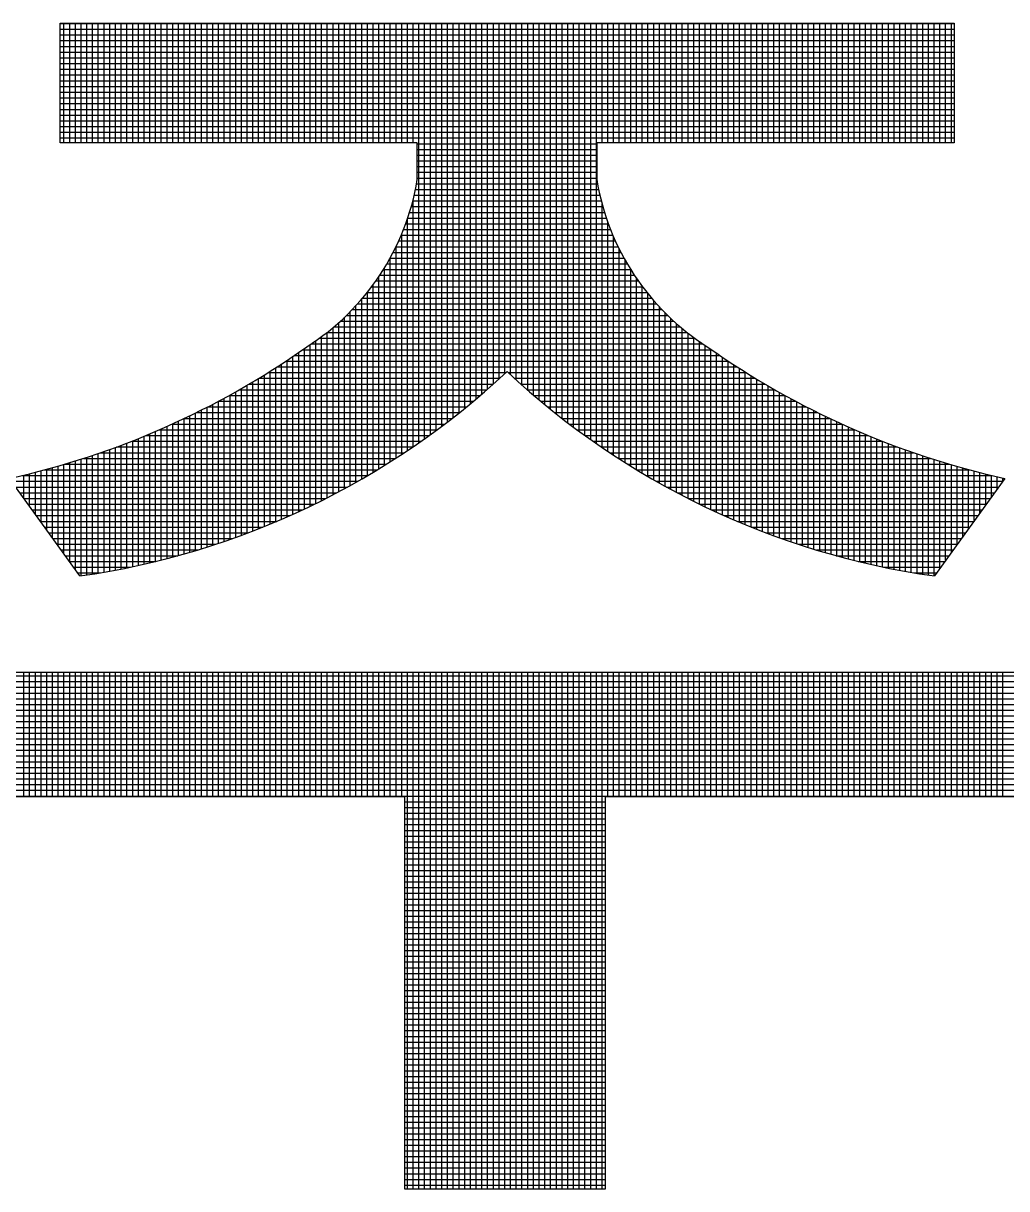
# Model space of a CAD drawing. Header units: inches. Extents: x 985 to 1826, y 0 to 594.
# Drawn here: x 1720.751 to 1723.734, y 102.36 to 105.896 of the extents above; entities that cross this region are included whole.
import ezdxf

# ---------------------------------------------------------------- set-up
doc = ezdxf.new("R2010")
doc.units = ezdxf.units.IN
doc.header["$MEASUREMENT"] = 0
doc.layers.add('BG ÇÑ±¹Áö¿ª³\xad¹æ±â¼úÁÖ½ÄÈ¸»ç CI', color=7, linetype='Continuous')

msp = doc.modelspace()

# ---------------------------------------------------------------- linework, layer by layer
at = {"layer": 'BG ÇÑ±¹Áö¿ª³\xad¹æ±â¼úÁÖ½ÄÈ¸»ç CI', "color": 7, "linetype": 'Continuous', "lineweight": 25}
for p, q in [((1720.8628, 105.5337), (1720.8628, 105.8961)), ((1720.8628, 105.8961), (1722.2183, 105.8961)), ((1720.8628, 105.8955), (1723.5739, 105.8955)), ((1720.8628, 105.8781), (1723.5739, 105.8781)), ((1720.8744, 105.5337), (1720.8744, 105.8961)), ((1720.8918, 105.5337), (1720.8918, 105.8961)), ((1720.9092, 105.5337), (1720.9092, 105.8961)), ((1720.9265, 105.5337), (1720.9265, 105.8961)), ((1720.9439, 105.5337), (1720.9439, 105.8961)), ((1720.9612, 105.5337), (1720.9612, 105.8961)), ((1720.9786, 105.5337), (1720.9786, 105.8961)), ((1720.996, 105.5337), (1720.996, 105.8961)), ((1721.0133, 105.5337), (1721.0133, 105.8961)), ((1721.0307, 105.5337), (1721.0307, 105.8961)), ((1721.0481, 105.5337), (1721.0481, 105.8961)), ((1721.0654, 105.5337), (1721.0654, 105.8961)), ((1721.0828, 105.5337), (1721.0828, 105.8961)), ((1721.1002, 105.5337), (1721.1002, 105.8961)), ((1721.1175, 105.5337), (1721.1175, 105.8961)), ((1721.1349, 105.5337), (1721.1349, 105.8961)), ((1721.1523, 105.5337), (1721.1523, 105.8961)), ((1721.1696, 105.5337), (1721.1696, 105.8961)), ((1721.187, 105.5337), (1721.187, 105.8961)), ((1721.2043, 105.5337), (1721.2043, 105.8961)), ((1721.2217, 105.5337), (1721.2217, 105.8961)), ((1721.2391, 105.5337), (1721.2391, 105.8961)), ((1721.2564, 105.5337), (1721.2564, 105.8961)), ((1721.2738, 105.5337), (1721.2738, 105.8961)), ((1721.2912, 105.5337), (1721.2912, 105.8961)), ((1721.3085, 105.5337), (1721.3085, 105.8961)), ((1721.3259, 105.5337), (1721.3259, 105.8961)), ((1721.3433, 105.5337), (1721.3433, 105.8961)), ((1721.3606, 105.5337), (1721.3606, 105.8961)), ((1721.378, 105.5337), (1721.378, 105.8961)), ((1721.3954, 105.5337), (1721.3954, 105.8961)), ((1721.4127, 105.5337), (1721.4127, 105.8961)), ((1721.4301, 105.5337), (1721.4301, 105.8961)), ((1721.4475, 105.5337), (1721.4475, 105.8961)), ((1721.4648, 105.5337), (1721.4648, 105.8961)), ((1721.4822, 105.5337), (1721.4822, 105.8961)), ((1721.4995, 105.5337), (1721.4995, 105.8961)), ((1721.5169, 105.5337), (1721.5169, 105.8961)), ((1721.5343, 105.5337), (1721.5343, 105.8961)), ((1721.5516, 105.5337), (1721.5516, 105.8961)), ((1721.569, 105.5337), (1721.569, 105.8961)), ((1721.5864, 105.5337), (1721.5864, 105.8961)), ((1721.6037, 105.5337), (1721.6037, 105.8961)), ((1721.6211, 105.5337), (1721.6211, 105.8961)), ((1721.6385, 105.5337), (1721.6385, 105.8961)), ((1721.6558, 105.5337), (1721.6558, 105.8961)), ((1721.6732, 105.5337), (1721.6732, 105.8961)), ((1721.6906, 105.5337), (1721.6906, 105.8961)), ((1721.7079, 105.5337), (1721.7079, 105.8961)), ((1721.7253, 105.5337), (1721.7253, 105.8961)), ((1721.7426, 105.5337), (1721.7426, 105.8961)), ((1721.76, 105.5337), (1721.76, 105.8961)), ((1721.7774, 105.5337), (1721.7774, 105.8961)), ((1721.7947, 105.5337), (1721.7947, 105.8961)), ((1721.8121, 105.5337), (1721.8121, 105.8961)), ((1721.8295, 105.5337), (1721.8295, 105.8961)), ((1721.8468, 105.5337), (1721.8468, 105.8961)), ((1721.8642, 105.5337), (1721.8642, 105.8961)), ((1721.8816, 105.5337), (1721.8816, 105.8961)), ((1721.8989, 105.5337), (1721.8989, 105.8961)), ((1721.9163, 105.5337), (1721.9163, 105.8961)), ((1721.9337, 105.5337), (1721.9337, 105.8961)), ((1721.951, 104.6231), (1721.951, 105.8961)), ((1721.9684, 104.6353), (1721.9684, 105.8961)), ((1721.9858, 104.6478), (1721.9858, 105.8961)), ((1722.0031, 104.6605), (1722.0031, 105.8961)), ((1722.0205, 104.6734), (1722.0205, 105.8961)), ((1722.0378, 104.6866), (1722.0378, 105.8961)), ((1722.0552, 104.7), (1722.0552, 105.8961)), ((1722.0726, 104.7137), (1722.0726, 105.8961)), ((1722.0899, 104.7276), (1722.0899, 105.8961)), ((1722.1073, 104.7419), (1722.1073, 105.8961)), ((1722.1247, 104.7564), (1722.1247, 105.8961)), ((1722.142, 104.7712), (1722.142, 105.8961)), ((1722.1594, 104.7862), (1722.1594, 105.8961)), ((1722.1768, 104.8016), (1722.1768, 105.8961)), ((1722.1941, 104.8173), (1722.1941, 105.8961)), ((1722.2115, 104.8333), (1722.2115, 105.8961)), ((1722.2183, 105.8961), (1723.5739, 105.8961)), ((1722.2289, 104.8298), (1722.2289, 105.8961)), ((1722.2462, 104.8139), (1722.2462, 105.8961)), ((1722.2636, 104.7983), (1722.2636, 105.8961)), ((1722.2809, 104.783), (1722.2809, 105.8961)), ((1722.2983, 104.768), (1722.2983, 105.8961)), ((1722.3157, 104.7533), (1722.3157, 105.8961)), ((1722.333, 104.7388), (1722.333, 105.8961)), ((1722.3504, 104.7247), (1722.3504, 105.8961)), ((1722.3678, 104.7108), (1722.3678, 105.8961)), ((1722.3851, 104.6971), (1722.3851, 105.8961)), ((1722.4025, 104.6837), (1722.4025, 105.8961)), ((1722.4199, 104.6706), (1722.4199, 105.8961)), ((1722.4372, 104.6577), (1722.4372, 105.8961)), ((1722.4546, 104.6451), (1722.4546, 105.8961)), ((1722.472, 104.6327), (1722.472, 105.8961)), ((1722.4893, 104.6205), (1722.4893, 105.8961)), ((1722.5067, 105.5337), (1722.5067, 105.8961)), ((1722.524, 105.5337), (1722.524, 105.8961)), ((1722.5414, 105.5337), (1722.5414, 105.8961)), ((1722.5588, 105.5337), (1722.5588, 105.8961)), ((1722.5761, 105.5337), (1722.5761, 105.8961)), ((1722.5935, 105.5337), (1722.5935, 105.8961)), ((1722.6109, 105.5337), (1722.6109, 105.8961)), ((1722.6282, 105.5337), (1722.6282, 105.8961)), ((1722.6456, 105.5337), (1722.6456, 105.8961)), ((1722.663, 105.5337), (1722.663, 105.8961)), ((1722.6803, 105.5337), (1722.6803, 105.8961)), ((1722.6977, 105.5337), (1722.6977, 105.8961)), ((1722.7151, 105.5337), (1722.7151, 105.8961)), ((1722.7324, 105.5337), (1722.7324, 105.8961)), ((1722.7498, 105.5337), (1722.7498, 105.8961)), ((1722.7672, 105.5337), (1722.7672, 105.8961)), ((1722.7845, 105.5337), (1722.7845, 105.8961)), ((1722.8019, 105.5337), (1722.8019, 105.8961)), ((1722.8192, 105.5337), (1722.8192, 105.8961)), ((1722.8366, 105.5337), (1722.8366, 105.8961)), ((1722.854, 105.5337), (1722.854, 105.8961)), ((1722.8713, 105.5337), (1722.8713, 105.8961)), ((1722.8887, 105.5337), (1722.8887, 105.8961)), ((1722.9061, 105.5337), (1722.9061, 105.8961)), ((1722.9234, 105.5337), (1722.9234, 105.8961)), ((1722.9408, 105.5337), (1722.9408, 105.8961)), ((1722.9582, 105.5337), (1722.9582, 105.8961)), ((1722.9755, 105.5337), (1722.9755, 105.8961)), ((1722.9929, 105.5337), (1722.9929, 105.8961)), ((1723.0103, 105.5337), (1723.0103, 105.8961)), ((1723.0276, 105.5337), (1723.0276, 105.8961)), ((1723.045, 105.5337), (1723.045, 105.8961)), ((1723.0623, 105.5337), (1723.0623, 105.8961)), ((1723.0797, 105.5337), (1723.0797, 105.8961)), ((1723.0971, 105.5337), (1723.0971, 105.8961)), ((1723.1144, 105.5337), (1723.1144, 105.8961)), ((1723.1318, 105.5337), (1723.1318, 105.8961)), ((1723.1492, 105.5337), (1723.1492, 105.8961)), ((1723.1665, 105.5337), (1723.1665, 105.8961)), ((1723.1839, 105.5337), (1723.1839, 105.8961)), ((1723.2013, 105.5337), (1723.2013, 105.8961)), ((1723.2186, 105.5337), (1723.2186, 105.8961)), ((1723.236, 105.5337), (1723.236, 105.8961)), ((1723.2534, 105.5337), (1723.2534, 105.8961)), ((1723.2707, 105.5337), (1723.2707, 105.8961)), ((1723.2881, 105.5337), (1723.2881, 105.8961)), ((1723.3055, 105.5337), (1723.3055, 105.8961)), ((1723.3228, 105.5337), (1723.3228, 105.8961)), ((1723.3402, 105.5337), (1723.3402, 105.8961)), ((1723.3575, 105.5337), (1723.3575, 105.8961)), ((1723.3749, 105.5337), (1723.3749, 105.8961)), ((1723.3923, 105.5337), (1723.3923, 105.8961)), ((1723.4096, 105.5337), (1723.4096, 105.8961)), ((1723.427, 105.5337), (1723.427, 105.8961)), ((1723.4444, 105.5337), (1723.4444, 105.8961)), ((1723.4617, 105.5337), (1723.4617, 105.8961)), ((1723.4791, 105.5337), (1723.4791, 105.8961)), ((1723.4965, 105.5337), (1723.4965, 105.8961)), ((1723.5138, 105.5337), (1723.5138, 105.8961)), ((1723.5312, 105.5337), (1723.5312, 105.8961)), ((1723.5486, 105.5337), (1723.5486, 105.8961)), ((1723.5659, 105.5337), (1723.5659, 105.8961)), ((1723.5739, 105.8961), (1723.5739, 105.5337)), ((1720.8628, 105.8607), (1723.5739, 105.8607)), ((1720.8628, 105.8434), (1723.5739, 105.8434)), ((1720.8628, 105.826), (1723.5739, 105.826)), ((1720.8628, 105.8086), (1723.5739, 105.8086)), ((1720.8628, 105.7913), (1723.5739, 105.7913)), ((1720.8628, 105.7739), (1723.5739, 105.7739)), ((1720.8628, 105.7565), (1723.5739, 105.7565)), ((1720.8628, 105.7392), (1723.5739, 105.7392)), ((1720.8628, 105.7218), (1723.5739, 105.7218)), ((1720.8628, 105.7045), (1723.5739, 105.7045)), ((1720.8628, 105.6871), (1723.5739, 105.6871)), ((1720.8628, 105.6697), (1723.5739, 105.6697)), ((1720.8628, 105.6524), (1723.5739, 105.6524)), ((1720.8628, 105.635), (1723.5739, 105.635)), ((1720.8628, 105.6176), (1723.5739, 105.6176)), ((1720.8628, 105.6003), (1723.5739, 105.6003)), ((1720.8628, 105.5829), (1723.5739, 105.5829)), ((1720.8628, 105.5655), (1723.5739, 105.5655)), ((1720.8628, 105.5482), (1723.5739, 105.5482)), ((1721.946, 105.5337), (1720.8628, 105.5337)), ((1721.946, 105.4218), (1721.946, 105.5337)), ((1721.946, 105.5308), (1722.4906, 105.5308)), ((1723.5739, 105.5337), (1722.4906, 105.5337)), ((1722.4906, 105.5337), (1722.4906, 105.4218)), ((1721.946, 105.5134), (1722.4906, 105.5134)), ((1721.946, 105.4961), (1722.4906, 105.4961)), ((1721.946, 105.4787), (1722.4906, 105.4787)), ((1721.946, 105.4613), (1722.4906, 105.4613)), ((1721.946, 105.444), (1722.4906, 105.444)), ((1721.946, 105.4266), (1722.4906, 105.4266)), ((1721.9405, 105.3919), (1722.4961, 105.3919)), ((1721.9439, 105.4093), (1722.4928, 105.4093)), ((1721.9325, 105.3572), (1722.5042, 105.3572)), ((1721.9337, 104.6111), (1721.9337, 105.3618)), ((1721.9367, 105.3745), (1722.4999, 105.3745)), ((1722.5067, 104.6086), (1722.5067, 105.3476)), ((1721.9227, 105.3224), (1722.514, 105.3224)), ((1721.9278, 105.3398), (1722.5088, 105.3398)), ((1721.911, 105.2877), (1722.5256, 105.2877)), ((1721.9163, 104.5994), (1721.9163, 105.3028)), ((1721.9171, 105.3051), (1722.5196, 105.3051)), ((1722.524, 104.5969), (1722.524, 105.2921)), ((1721.8974, 105.253), (1722.5393, 105.253)), ((1721.8989, 104.5878), (1721.8989, 105.2567)), ((1721.9044, 105.2703), (1722.5322, 105.2703)), ((1722.5414, 104.5854), (1722.5414, 105.248)), ((1721.8816, 105.2182), (1722.555, 105.2182)), ((1721.8816, 104.5765), (1721.8816, 105.2181)), ((1721.8898, 105.2356), (1722.5469, 105.2356)), ((1722.5588, 104.5741), (1722.5588, 105.2105)), ((1721.8637, 105.1835), (1722.5729, 105.1835)), ((1721.8642, 104.5654), (1721.8642, 105.1844)), ((1721.873, 105.2009), (1722.5637, 105.2009)), ((1722.5761, 104.5631), (1722.5761, 105.1778)), ((1721.8433, 105.1488), (1722.5933, 105.1488)), ((1721.8468, 104.5545), (1721.8468, 105.1545)), ((1721.8538, 105.1662), (1722.5828, 105.1662)), ((1722.5935, 104.5522), (1722.5935, 105.1485)), ((1721.8121, 104.5333), (1721.8121, 105.1026)), ((1721.8203, 105.1141), (1722.6163, 105.1141)), ((1721.8295, 104.5438), (1721.8295, 105.1274)), ((1721.8322, 105.1314), (1722.6045, 105.1314)), ((1722.6109, 104.5416), (1722.6109, 105.1219)), ((1721.7943, 105.0793), (1722.6423, 105.0793)), ((1721.7947, 104.523), (1721.7947, 105.0799)), ((1721.8077, 105.0967), (1722.6289, 105.0967)), ((1722.6282, 104.5311), (1722.6282, 105.0976)), ((1722.6456, 104.5209), (1722.6456, 105.0753)), ((1721.76, 104.503), (1721.76, 105.0392)), ((1721.7649, 105.0446), (1722.6717, 105.0446)), ((1721.7774, 104.5129), (1721.7774, 105.0588)), ((1721.7801, 105.062), (1722.6566, 105.062)), ((1722.663, 104.5108), (1722.663, 105.0545)), ((1722.6803, 104.501), (1722.6803, 105.0352)), ((1721.7253, 104.4838), (1721.7253, 105.0039)), ((1721.7315, 105.0099), (1722.7051, 105.0099)), ((1721.7426, 104.4933), (1721.7426, 105.021)), ((1721.7487, 105.0272), (1722.6879, 105.0272)), ((1722.6977, 104.4913), (1722.6977, 105.0172)), ((1722.7151, 104.4818), (1722.7151, 105.0004)), ((1721.6732, 104.4564), (1721.6732, 104.9587)), ((1721.6906, 104.4654), (1721.6906, 104.9728)), ((1721.6933, 104.9751), (1722.7433, 104.9751)), ((1721.7079, 104.4745), (1721.7079, 104.9879)), ((1721.7131, 104.9925), (1722.7236, 104.9925)), ((1722.7324, 104.4725), (1722.7324, 104.9846)), ((1722.7498, 104.4634), (1722.7498, 104.9697)), ((1721.624, 104.923), (1722.8126, 104.923)), ((1721.6385, 104.439), (1721.6385, 104.9329)), ((1721.6491, 104.9404), (1722.7876, 104.9404)), ((1721.6558, 104.4476), (1721.6558, 104.9454)), ((1721.672, 104.9578), (1722.7646, 104.9578)), ((1722.7672, 104.4545), (1722.7672, 104.9558)), ((1722.7845, 104.4458), (1722.7845, 104.9427)), ((1722.8019, 104.4372), (1722.8019, 104.9303)), ((1721.5732, 104.8883), (1722.8634, 104.8883)), ((1721.5864, 104.4142), (1721.5864, 104.8974)), ((1721.5984, 104.9057), (1722.8383, 104.9057)), ((1721.6037, 104.4223), (1721.6037, 104.9095)), ((1721.6211, 104.4306), (1721.6211, 104.9211)), ((1722.8192, 104.4288), (1722.8192, 104.9187)), ((1722.8366, 104.4206), (1722.8366, 104.9069)), ((1722.854, 104.4125), (1722.854, 104.8948)), ((1721.5208, 104.8536), (1722.9158, 104.8536)), ((1721.5343, 104.391), (1721.5343, 104.8623)), ((1721.5474, 104.871), (1722.8893, 104.871)), ((1721.5516, 104.3986), (1721.5516, 104.8738)), ((1721.569, 104.4063), (1721.569, 104.8855)), ((1722.8713, 104.4046), (1722.8713, 104.883)), ((1722.8887, 104.3969), (1722.8887, 104.8713)), ((1722.9061, 104.3894), (1722.9061, 104.8599)), ((1721.4648, 104.3622), (1721.4648, 104.8185)), ((1721.4653, 104.8189), (1722.1959, 104.8189)), ((1721.4822, 104.3692), (1721.4822, 104.8292)), ((1721.4935, 104.8362), (1722.2147, 104.8362)), ((1721.4995, 104.3763), (1721.4995, 104.84)), ((1721.5169, 104.3835), (1721.5169, 104.8511)), ((1722.222, 104.8362), (1722.9432, 104.8362)), ((1722.2408, 104.8189), (1722.9713, 104.8189)), ((1722.9234, 104.382), (1722.9234, 104.8487)), ((1722.9408, 104.3748), (1722.9408, 104.8377)), ((1722.9582, 104.3677), (1722.9582, 104.8269)), ((1721.4064, 104.7841), (1722.157, 104.7841)), ((1721.4127, 104.3424), (1721.4127, 104.7877)), ((1721.4301, 104.3488), (1721.4301, 104.7978)), ((1721.4364, 104.8015), (1722.1766, 104.8015)), ((1721.4475, 104.3555), (1721.4475, 104.8081)), ((1722.26, 104.8015), (1723.0003, 104.8015)), ((1722.2796, 104.7841), (1723.0302, 104.7841)), ((1722.9755, 104.3608), (1722.9755, 104.8163)), ((1722.9929, 104.354), (1722.9929, 104.8059)), ((1723.0103, 104.3474), (1723.0103, 104.7956)), ((1723.0276, 104.341), (1723.0276, 104.7856)), ((1721.3433, 104.318), (1721.3433, 104.7493)), ((1721.3435, 104.7494), (1722.1164, 104.7494)), ((1721.3606, 104.3239), (1721.3606, 104.7586)), ((1721.3755, 104.7668), (1722.1369, 104.7668)), ((1721.378, 104.3299), (1721.378, 104.7681)), ((1721.3954, 104.336), (1721.3954, 104.7778)), ((1722.2997, 104.7668), (1723.0611, 104.7668)), ((1722.3203, 104.7494), (1723.0931, 104.7494)), ((1723.045, 104.3347), (1723.045, 104.7758)), ((1723.0623, 104.3286), (1723.0623, 104.7661)), ((1723.0797, 104.3226), (1723.0797, 104.7566)), ((1723.0971, 104.3168), (1723.0971, 104.7473)), ((1721.2738, 104.296), (1721.2738, 104.7136)), ((1721.276, 104.7147), (1722.0738, 104.7147)), ((1721.2912, 104.3013), (1721.2912, 104.7223)), ((1721.3085, 104.3067), (1721.3085, 104.7311)), ((1721.3104, 104.732), (1722.0953, 104.732)), ((1721.3259, 104.3123), (1721.3259, 104.7401)), ((1722.3413, 104.732), (1723.1262, 104.732)), ((1722.3628, 104.7147), (1723.1606, 104.7147)), ((1723.1144, 104.3111), (1723.1144, 104.7381)), ((1723.1318, 104.3055), (1723.1318, 104.7292)), ((1723.1492, 104.3001), (1723.1492, 104.7204)), ((1723.1665, 104.2949), (1723.1665, 104.7118)), ((1721.2029, 104.6799), (1722.0292, 104.6799)), ((1721.2043, 104.2763), (1721.2043, 104.6806)), ((1721.2217, 104.281), (1721.2217, 104.6886)), ((1721.2391, 104.2859), (1721.2391, 104.6968)), ((1721.2402, 104.6973), (1722.0518, 104.6973)), ((1721.2564, 104.2909), (1721.2564, 104.7051)), ((1722.3849, 104.6973), (1723.1964, 104.6973)), ((1722.4075, 104.6799), (1723.2338, 104.6799)), ((1723.1839, 104.2898), (1723.1839, 104.7033)), ((1723.2013, 104.2848), (1723.2013, 104.695)), ((1723.2186, 104.28), (1723.2186, 104.6869)), ((1723.236, 104.2753), (1723.236, 104.6789)), ((1721.1175, 104.2548), (1721.1175, 104.643)), ((1721.1229, 104.6452), (1721.9822, 104.6452)), ((1721.1349, 104.2589), (1721.1349, 104.6502)), ((1721.1523, 104.263), (1721.1523, 104.6576)), ((1721.1638, 104.6626), (1722.006, 104.6626)), ((1721.1696, 104.2673), (1721.1696, 104.6651)), ((1721.187, 104.2717), (1721.187, 104.6728)), ((1722.4307, 104.6626), (1723.2728, 104.6626)), ((1722.4544, 104.6452), (1723.3138, 104.6452)), ((1723.2534, 104.2708), (1723.2534, 104.6711)), ((1723.2707, 104.2664), (1723.2707, 104.6635)), ((1723.2881, 104.2621), (1723.2881, 104.656)), ((1723.3055, 104.258), (1723.3055, 104.6487)), ((1723.3228, 104.254), (1723.3228, 104.6415)), ((1721.0307, 104.2368), (1721.0307, 104.6092)), ((1721.0341, 104.6105), (1721.9327, 104.6105)), ((1721.0481, 104.2401), (1721.0481, 104.6157)), ((1721.0654, 104.2436), (1721.0654, 104.6223)), ((1721.0798, 104.6279), (1721.9578, 104.6279)), ((1721.0828, 104.2472), (1721.0828, 104.629)), ((1721.1002, 104.251), (1721.1002, 104.636)), ((1722.4788, 104.6279), (1723.3569, 104.6279)), ((1722.5039, 104.6105), (1723.4025, 104.6105)), ((1723.3402, 104.2502), (1723.3402, 104.6345)), ((1723.3575, 104.2464), (1723.3575, 104.6276)), ((1723.3749, 104.2429), (1723.3749, 104.6209)), ((1723.3923, 104.2394), (1723.3923, 104.6143)), ((1723.4096, 104.2361), (1723.4096, 104.6079)), ((1720.9265, 104.2195), (1720.9265, 104.5735)), ((1720.9335, 104.5758), (1721.8804, 104.5758)), ((1720.9439, 104.2221), (1720.9439, 104.5791)), ((1720.9612, 104.2248), (1720.9612, 104.5848)), ((1720.9786, 104.2276), (1720.9786, 104.5907)), ((1720.9856, 104.5931), (1721.9069, 104.5931)), ((1720.996, 104.2305), (1720.996, 104.5967)), ((1721.0133, 104.2336), (1721.0133, 104.6029)), ((1722.5297, 104.5931), (1723.4511, 104.5931)), ((1722.5562, 104.5758), (1723.5031, 104.5758)), ((1723.427, 104.2329), (1723.427, 104.6016)), ((1723.4444, 104.2299), (1723.4444, 104.5955)), ((1723.4617, 104.227), (1723.4617, 104.5895)), ((1723.4791, 104.2242), (1723.4791, 104.5836)), ((1723.4965, 104.2215), (1723.4965, 104.5779)), ((1723.5138, 104.219), (1723.5138, 104.5723)), ((1720.805, 104.3817), (1720.805, 104.5382)), ((1720.8156, 104.541), (1721.8249, 104.541)), ((1720.8223, 104.3577), (1720.8223, 104.5428)), ((1720.8397, 104.3336), (1720.8397, 104.5476)), ((1720.8571, 104.3095), (1720.8571, 104.5525)), ((1720.8744, 104.2854), (1720.8744, 104.5576)), ((1720.8773, 104.5584), (1721.8531, 104.5584)), ((1720.8918, 104.2614), (1720.8918, 104.5627)), ((1720.9092, 104.2373), (1720.9092, 104.5681)), ((1722.5836, 104.5584), (1723.5594, 104.5584)), ((1722.6117, 104.541), (1723.621, 104.541)), ((1723.5312, 104.2424), (1723.5312, 104.5669)), ((1723.5486, 104.2665), (1723.5486, 104.5616)), ((1723.5659, 104.2906), (1723.5659, 104.5565)), ((1723.5833, 104.3146), (1723.5833, 104.5515)), ((1723.6006, 104.3387), (1723.6006, 104.5466)), ((1723.618, 104.3628), (1723.618, 104.5418)), ((1723.6354, 104.3869), (1723.6354, 104.5372)), ((1720.9224, 104.219), (1720.7089, 104.5149)), ((1720.7151, 104.5063), (1721.7658, 104.5063)), ((1720.7469, 104.5237), (1721.7958, 104.5237)), ((1720.7529, 104.454), (1720.7529, 104.5251)), ((1720.7702, 104.4299), (1720.7702, 104.5293)), ((1720.7876, 104.4058), (1720.7876, 104.5337)), ((1722.6408, 104.5237), (1723.6897, 104.5237)), ((1722.6709, 104.5063), (1723.7215, 104.5063)), ((1723.7277, 104.5149), (1723.5143, 104.219)), ((1723.6527, 104.4109), (1723.6527, 104.5327)), ((1723.6701, 104.435), (1723.6701, 104.5284)), ((1723.6875, 104.4591), (1723.6875, 104.5242)), ((1723.7048, 104.4832), (1723.7048, 104.5201)), ((1723.7222, 104.5072), (1723.7222, 104.5162)), ((1720.7276, 104.4889), (1721.7347, 104.4889)), ((1720.7402, 104.4716), (1721.7024, 104.4716)), ((1722.702, 104.4889), (1723.709, 104.4889)), ((1722.7342, 104.4716), (1723.6965, 104.4716)), ((1720.7527, 104.4542), (1721.6689, 104.4542)), ((1720.7652, 104.4368), (1721.6341, 104.4368)), ((1722.7677, 104.4542), (1723.6839, 104.4542)), ((1722.8026, 104.4368), (1723.6714, 104.4368)), ((1720.7777, 104.4195), (1721.5977, 104.4195)), ((1720.7903, 104.4021), (1721.5597, 104.4021)), ((1722.8389, 104.4195), (1723.6589, 104.4195)), ((1722.877, 104.4021), (1723.6464, 104.4021)), ((1720.8028, 104.3847), (1721.5198, 104.3847)), ((1720.8153, 104.3674), (1721.4777, 104.3674)), ((1722.9169, 104.3847), (1723.6339, 104.3847)), ((1722.9589, 104.3674), (1723.6213, 104.3674)), ((1720.8278, 104.35), (1721.4332, 104.35)), ((1720.8404, 104.3327), (1721.3859, 104.3327)), ((1723.0034, 104.35), (1723.6088, 104.35)), ((1723.0508, 104.3327), (1723.5963, 104.3327)), ((1720.8529, 104.3153), (1721.3351, 104.3153)), ((1720.8654, 104.2979), (1721.2802, 104.2979)), ((1723.1015, 104.3153), (1723.5838, 104.3153)), ((1723.1564, 104.2979), (1723.5712, 104.2979)), ((1720.8779, 104.2806), (1721.2201, 104.2806)), ((1720.8905, 104.2632), (1721.153, 104.2632)), ((1723.2166, 104.2806), (1723.5587, 104.2806)), ((1723.2836, 104.2632), (1723.5462, 104.2632)), ((1720.903, 104.2458), (1721.0762, 104.2458)), ((1720.9155, 104.2285), (1720.984, 104.2285)), ((1723.3604, 104.2458), (1723.5337, 104.2458)), ((1723.4527, 104.2285), (1723.5211, 104.2285)), ((1723.8787, 103.9259), (1720.5798, 103.9259)), ((1720.5798, 103.9159), (1723.8787, 103.9159)), ((1720.5798, 103.8985), (1723.8787, 103.8985)), ((1720.7529, 103.5503), (1720.7529, 103.9259)), ((1720.7702, 103.5503), (1720.7702, 103.9259)), ((1720.7876, 103.5503), (1720.7876, 103.9259)), ((1720.805, 103.5503), (1720.805, 103.9259)), ((1720.8223, 103.5503), (1720.8223, 103.9259)), ((1720.8397, 103.5503), (1720.8397, 103.9259)), ((1720.8571, 103.5503), (1720.8571, 103.9259)), ((1720.8744, 103.5503), (1720.8744, 103.9259)), ((1720.8918, 103.5503), (1720.8918, 103.9259)), ((1720.9092, 103.5503), (1720.9092, 103.9259)), ((1720.9265, 103.5503), (1720.9265, 103.9259)), ((1720.9439, 103.5503), (1720.9439, 103.9259)), ((1720.9612, 103.5503), (1720.9612, 103.9259)), ((1720.9786, 103.5503), (1720.9786, 103.9259)), ((1720.996, 103.5503), (1720.996, 103.9259)), ((1721.0133, 103.5503), (1721.0133, 103.9259)), ((1721.0307, 103.5503), (1721.0307, 103.9259)), ((1721.0481, 103.5503), (1721.0481, 103.9259)), ((1721.0654, 103.5503), (1721.0654, 103.9259)), ((1721.0828, 103.5503), (1721.0828, 103.9259)), ((1721.1002, 103.5503), (1721.1002, 103.9259)), ((1721.1175, 103.5503), (1721.1175, 103.9259)), ((1721.1349, 103.5503), (1721.1349, 103.9259)), ((1721.1523, 103.5503), (1721.1523, 103.9259)), ((1721.1696, 103.5503), (1721.1696, 103.9259)), ((1721.187, 103.5503), (1721.187, 103.9259)), ((1721.2043, 103.5503), (1721.2043, 103.9259)), ((1721.2217, 103.5503), (1721.2217, 103.9259)), ((1721.2391, 103.5503), (1721.2391, 103.9259)), ((1721.2564, 103.5503), (1721.2564, 103.9259)), ((1721.2738, 103.5503), (1721.2738, 103.9259)), ((1721.2912, 103.5503), (1721.2912, 103.9259)), ((1721.3085, 103.5503), (1721.3085, 103.9259)), ((1721.3259, 103.5503), (1721.3259, 103.9259)), ((1721.3433, 103.5503), (1721.3433, 103.9259)), ((1721.3606, 103.5503), (1721.3606, 103.9259)), ((1721.378, 103.5503), (1721.378, 103.9259)), ((1721.3954, 103.5503), (1721.3954, 103.9259)), ((1721.4127, 103.5503), (1721.4127, 103.9259)), ((1721.4301, 103.5503), (1721.4301, 103.9259)), ((1721.4475, 103.5503), (1721.4475, 103.9259)), ((1721.4648, 103.5503), (1721.4648, 103.9259)), ((1721.4822, 103.5503), (1721.4822, 103.9259)), ((1721.4995, 103.5503), (1721.4995, 103.9259)), ((1721.5169, 103.5503), (1721.5169, 103.9259)), ((1721.5343, 103.5503), (1721.5343, 103.9259)), ((1721.5516, 103.5503), (1721.5516, 103.9259)), ((1721.569, 103.5503), (1721.569, 103.9259)), ((1721.5864, 103.5503), (1721.5864, 103.9259)), ((1721.6037, 103.5503), (1721.6037, 103.9259)), ((1721.6211, 103.5503), (1721.6211, 103.9259)), ((1721.6385, 103.5503), (1721.6385, 103.9259)), ((1721.6558, 103.5503), (1721.6558, 103.9259)), ((1721.6732, 103.5503), (1721.6732, 103.9259)), ((1721.6906, 103.5503), (1721.6906, 103.9259)), ((1721.7079, 103.5503), (1721.7079, 103.9259)), ((1721.7253, 103.5503), (1721.7253, 103.9259)), ((1721.7426, 103.5503), (1721.7426, 103.9259)), ((1721.76, 103.5503), (1721.76, 103.9259)), ((1721.7774, 103.5503), (1721.7774, 103.9259)), ((1721.7947, 103.5503), (1721.7947, 103.9259)), ((1721.8121, 103.5503), (1721.8121, 103.9259)), ((1721.8295, 103.5503), (1721.8295, 103.9259)), ((1721.8468, 103.5503), (1721.8468, 103.9259)), ((1721.8642, 103.5503), (1721.8642, 103.9259)), ((1721.8816, 103.5503), (1721.8816, 103.9259)), ((1721.8989, 103.5503), (1721.8989, 103.9259)), ((1721.9163, 102.3597), (1721.9163, 103.9259)), ((1721.9337, 102.3597), (1721.9337, 103.9259)), ((1721.951, 102.3597), (1721.951, 103.9259)), ((1721.9684, 102.3597), (1721.9684, 103.9259)), ((1721.9858, 102.3597), (1721.9858, 103.9259)), ((1722.0031, 102.3597), (1722.0031, 103.9259)), ((1722.0205, 102.3597), (1722.0205, 103.9259)), ((1722.0378, 102.3597), (1722.0378, 103.9259)), ((1722.0552, 102.3597), (1722.0552, 103.9259)), ((1722.0726, 102.3597), (1722.0726, 103.9259)), ((1722.0899, 102.3597), (1722.0899, 103.9259)), ((1722.1073, 102.3597), (1722.1073, 103.9259)), ((1722.1247, 102.3597), (1722.1247, 103.9259)), ((1722.142, 102.3597), (1722.142, 103.9259)), ((1722.1594, 102.3597), (1722.1594, 103.9259)), ((1722.1768, 102.3597), (1722.1768, 103.9259)), ((1722.1941, 102.3597), (1722.1941, 103.9259)), ((1722.2115, 102.3597), (1722.2115, 103.9259)), ((1722.2289, 102.3597), (1722.2289, 103.9259)), ((1722.2462, 102.3597), (1722.2462, 103.9259)), ((1722.2636, 102.3597), (1722.2636, 103.9259)), ((1722.2809, 102.3597), (1722.2809, 103.9259)), ((1722.2983, 102.3597), (1722.2983, 103.9259)), ((1722.3157, 102.3597), (1722.3157, 103.9259)), ((1722.333, 102.3597), (1722.333, 103.9259)), ((1722.3504, 102.3597), (1722.3504, 103.9259)), ((1722.3678, 102.3597), (1722.3678, 103.9259)), ((1722.3851, 102.3597), (1722.3851, 103.9259)), ((1722.4025, 102.3597), (1722.4025, 103.9259)), ((1722.4199, 102.3597), (1722.4199, 103.9259)), ((1722.4372, 102.3597), (1722.4372, 103.9259)), ((1722.4546, 102.3597), (1722.4546, 103.9259)), ((1722.472, 102.3597), (1722.472, 103.9259)), ((1722.4893, 102.3597), (1722.4893, 103.9259)), ((1722.5067, 102.3597), (1722.5067, 103.9259)), ((1722.524, 103.5503), (1722.524, 103.9259)), ((1722.5414, 103.5503), (1722.5414, 103.9259)), ((1722.5588, 103.5503), (1722.5588, 103.9259)), ((1722.5761, 103.5503), (1722.5761, 103.9259)), ((1722.5935, 103.5503), (1722.5935, 103.9259)), ((1722.6109, 103.5503), (1722.6109, 103.9259)), ((1722.6282, 103.5503), (1722.6282, 103.9259)), ((1722.6456, 103.5503), (1722.6456, 103.9259)), ((1722.663, 103.5503), (1722.663, 103.9259)), ((1722.6803, 103.5503), (1722.6803, 103.9259)), ((1722.6977, 103.5503), (1722.6977, 103.9259)), ((1722.7151, 103.5503), (1722.7151, 103.9259)), ((1722.7324, 103.5503), (1722.7324, 103.9259)), ((1722.7498, 103.5503), (1722.7498, 103.9259)), ((1722.7672, 103.5503), (1722.7672, 103.9259)), ((1722.7845, 103.5503), (1722.7845, 103.9259)), ((1722.8019, 103.5503), (1722.8019, 103.9259)), ((1722.8192, 103.5503), (1722.8192, 103.9259)), ((1722.8366, 103.5503), (1722.8366, 103.9259)), ((1722.854, 103.5503), (1722.854, 103.9259)), ((1722.8713, 103.5503), (1722.8713, 103.9259)), ((1722.8887, 103.5503), (1722.8887, 103.9259)), ((1722.9061, 103.5503), (1722.9061, 103.9259)), ((1722.9234, 103.5503), (1722.9234, 103.9259)), ((1722.9408, 103.5503), (1722.9408, 103.9259)), ((1722.9582, 103.5503), (1722.9582, 103.9259)), ((1722.9755, 103.5503), (1722.9755, 103.9259)), ((1722.9929, 103.5503), (1722.9929, 103.9259)), ((1723.0103, 103.5503), (1723.0103, 103.9259)), ((1723.0276, 103.5503), (1723.0276, 103.9259)), ((1723.045, 103.5503), (1723.045, 103.9259)), ((1723.0623, 103.5503), (1723.0623, 103.9259)), ((1723.0797, 103.5503), (1723.0797, 103.9259)), ((1723.0971, 103.5503), (1723.0971, 103.9259)), ((1723.1144, 103.5503), (1723.1144, 103.9259)), ((1723.1318, 103.5503), (1723.1318, 103.9259)), ((1723.1492, 103.5503), (1723.1492, 103.9259)), ((1723.1665, 103.5503), (1723.1665, 103.9259)), ((1723.1839, 103.5503), (1723.1839, 103.9259)), ((1723.2013, 103.5503), (1723.2013, 103.9259)), ((1723.2186, 103.5503), (1723.2186, 103.9259)), ((1723.236, 103.5503), (1723.236, 103.9259)), ((1723.2534, 103.5503), (1723.2534, 103.9259)), ((1723.2707, 103.5503), (1723.2707, 103.9259)), ((1723.2881, 103.5503), (1723.2881, 103.9259)), ((1723.3055, 103.5503), (1723.3055, 103.9259)), ((1723.3228, 103.5503), (1723.3228, 103.9259)), ((1723.3402, 103.5503), (1723.3402, 103.9259)), ((1723.3575, 103.5503), (1723.3575, 103.9259)), ((1723.3749, 103.5503), (1723.3749, 103.9259)), ((1723.3923, 103.5503), (1723.3923, 103.9259)), ((1723.4096, 103.5503), (1723.4096, 103.9259)), ((1723.427, 103.5503), (1723.427, 103.9259)), ((1723.4444, 103.5503), (1723.4444, 103.9259)), ((1723.4617, 103.5503), (1723.4617, 103.9259)), ((1723.4791, 103.5503), (1723.4791, 103.9259)), ((1723.4965, 103.5503), (1723.4965, 103.9259)), ((1723.5138, 103.5503), (1723.5138, 103.9259)), ((1723.5312, 103.5503), (1723.5312, 103.9259)), ((1723.5486, 103.5503), (1723.5486, 103.9259)), ((1723.5659, 103.5503), (1723.5659, 103.9259)), ((1723.5833, 103.5503), (1723.5833, 103.9259)), ((1723.6006, 103.5503), (1723.6006, 103.9259)), ((1723.618, 103.5503), (1723.618, 103.9259)), ((1723.6354, 103.5503), (1723.6354, 103.9259)), ((1723.6527, 103.5503), (1723.6527, 103.9259)), ((1723.6701, 103.5503), (1723.6701, 103.9259)), ((1723.6875, 103.5503), (1723.6875, 103.9259)), ((1723.7048, 103.5503), (1723.7048, 103.9259)), ((1723.7222, 103.5503), (1723.7222, 103.9259)), ((1720.5798, 103.8812), (1723.8787, 103.8812)), ((1720.5798, 103.8638), (1723.8787, 103.8638)), ((1720.5798, 103.8465), (1723.8787, 103.8465)), ((1720.5798, 103.8291), (1723.8787, 103.8291)), ((1720.5798, 103.8117), (1723.8787, 103.8117)), ((1720.5798, 103.7944), (1723.8787, 103.7944)), ((1720.5798, 103.777), (1723.8787, 103.777)), ((1720.5798, 103.7596), (1723.8787, 103.7596)), ((1720.5798, 103.7423), (1723.8787, 103.7423)), ((1720.5798, 103.7249), (1723.8787, 103.7249)), ((1720.5798, 103.7075), (1723.8787, 103.7075)), ((1720.5798, 103.6902), (1723.8787, 103.6902)), ((1720.5798, 103.6728), (1723.8787, 103.6728)), ((1720.5798, 103.6554), (1723.8787, 103.6554)), ((1720.5798, 103.6381), (1723.8787, 103.6381)), ((1720.5798, 103.6207), (1723.8787, 103.6207)), ((1720.5798, 103.6033), (1723.8787, 103.6033)), ((1720.5798, 103.586), (1723.8787, 103.586)), ((1720.5798, 103.5686), (1723.8787, 103.5686)), ((1720.5798, 103.5513), (1723.8787, 103.5513)), ((1720.5798, 103.5503), (1721.9074, 103.5503)), ((1721.9074, 103.5503), (1721.9074, 102.3597)), ((1722.5173, 103.5503), (1723.8787, 103.5503)), ((1722.5173, 102.3597), (1722.5173, 103.5503)), ((1721.9074, 103.5339), (1722.5173, 103.5339)), ((1721.9074, 103.5165), (1722.5173, 103.5165)), ((1721.9074, 103.4992), (1722.5173, 103.4992)), ((1721.9074, 103.4818), (1722.5173, 103.4818)), ((1721.9074, 103.4644), (1722.5173, 103.4644)), ((1721.9074, 103.4471), (1722.5173, 103.4471)), ((1721.9074, 103.4297), (1722.5173, 103.4297)), ((1721.9074, 103.4123), (1722.5173, 103.4123)), ((1721.9074, 103.395), (1722.5173, 103.395)), ((1721.9074, 103.3776), (1722.5173, 103.3776)), ((1721.9074, 103.3602), (1722.5173, 103.3602)), ((1721.9074, 103.3429), (1722.5173, 103.3429)), ((1721.9074, 103.3255), (1722.5173, 103.3255)), ((1721.9074, 103.3082), (1722.5173, 103.3082)), ((1721.9074, 103.2908), (1722.5173, 103.2908)), ((1721.9074, 103.2734), (1722.5173, 103.2734)), ((1721.9074, 103.2561), (1722.5173, 103.2561)), ((1721.9074, 103.2387), (1722.5173, 103.2387)), ((1721.9074, 103.2213), (1722.5173, 103.2213)), ((1721.9074, 103.204), (1722.5173, 103.204)), ((1721.9074, 103.1866), (1722.5173, 103.1866)), ((1721.9074, 103.1692), (1722.5173, 103.1692)), ((1721.9074, 103.1519), (1722.5173, 103.1519)), ((1721.9074, 103.1345), (1722.5173, 103.1345)), ((1721.9074, 103.1171), (1722.5173, 103.1171)), ((1721.9074, 103.0998), (1722.5173, 103.0998)), ((1721.9074, 103.0824), (1722.5173, 103.0824)), ((1721.9074, 103.065), (1722.5173, 103.065)), ((1721.9074, 103.0477), (1722.5173, 103.0477)), ((1721.9074, 103.0303), (1722.5173, 103.0303)), ((1721.9074, 103.013), (1722.5173, 103.013)), ((1721.9074, 102.9956), (1722.5173, 102.9956)), ((1721.9074, 102.9782), (1722.5173, 102.9782)), ((1721.9074, 102.9609), (1722.5173, 102.9609)), ((1721.9074, 102.9435), (1722.5173, 102.9435)), ((1721.9074, 102.9261), (1722.5173, 102.9261)), ((1721.9074, 102.9088), (1722.5173, 102.9088)), ((1721.9074, 102.8914), (1722.5173, 102.8914)), ((1721.9074, 102.874), (1722.5173, 102.874)), ((1721.9074, 102.8567), (1722.5173, 102.8567)), ((1721.9074, 102.8393), (1722.5173, 102.8393)), ((1721.9074, 102.8219), (1722.5173, 102.8219)), ((1721.9074, 102.8046), (1722.5173, 102.8046)), ((1721.9074, 102.7872), (1722.5173, 102.7872)), ((1721.9074, 102.7699), (1722.5173, 102.7699)), ((1721.9074, 102.7525), (1722.5173, 102.7525)), ((1721.9074, 102.7351), (1722.5173, 102.7351)), ((1721.9074, 102.7178), (1722.5173, 102.7178)), ((1721.9074, 102.7004), (1722.5173, 102.7004)), ((1721.9074, 102.683), (1722.5173, 102.683)), ((1721.9074, 102.6657), (1722.5173, 102.6657)), ((1721.9074, 102.6483), (1722.5173, 102.6483)), ((1721.9074, 102.6309), (1722.5173, 102.6309)), ((1721.9074, 102.6136), (1722.5173, 102.6136)), ((1721.9074, 102.5962), (1722.5173, 102.5962)), ((1721.9074, 102.5788), (1722.5173, 102.5788)), ((1721.9074, 102.5615), (1722.5173, 102.5615)), ((1721.9074, 102.5441), (1722.5173, 102.5441)), ((1721.9074, 102.5267), (1722.5173, 102.5267)), ((1721.9074, 102.5094), (1722.5173, 102.5094)), ((1721.9074, 102.492), (1722.5173, 102.492)), ((1721.9074, 102.4747), (1722.5173, 102.4747)), ((1721.9074, 102.4573), (1722.5173, 102.4573)), ((1721.9074, 102.4399), (1722.5173, 102.4399)), ((1721.9074, 102.4226), (1722.5173, 102.4226)), ((1721.9074, 102.4052), (1722.5173, 102.4052)), ((1721.9074, 102.3878), (1722.5173, 102.3878)), ((1721.9074, 102.3705), (1722.5173, 102.3705)), ((1721.9074, 102.3597), (1722.5173, 102.3597))]:
    msp.add_line(p, q, dxfattribs=at)
for centre, radius, start, end in [((1721.213, 105.5417), 0.7428, 302.3918, 350.707), ((1723.2236, 105.5417), 0.7428, 189.293, 237.6082), ((1720.171, 106.947), 2.4908, 282.4704, 305.3151), ((1724.2656, 106.947), 2.4908, 234.6849, 257.5296), ((1720.5897, 106.5768), 2.3812, 278.0313, 313.1532), ((1723.847, 106.5768), 2.3812, 226.8468, 261.9687)]:
    msp.add_arc(centre, radius, start, end, dxfattribs=at)

doc.saveas('drawing.dxf')
